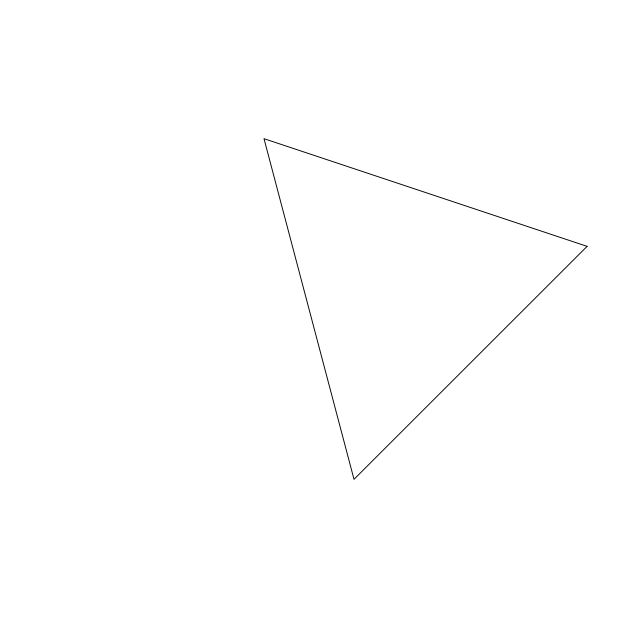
<?xml version="1.0" encoding="UTF-8"?>
<svg xmlns="http://www.w3.org/2000/svg" width="618" height="618" viewBox="0 0 618 618"><rect width="100%" height="100%" fill="white"/><g stroke="black" fill="none" stroke-linecap="round" stroke-linejoin="round"><path stroke-width="0.93" d="M587.1 246.35L354.006 479.321L263.994 138.679L587.1 246.35"/></g></svg>
